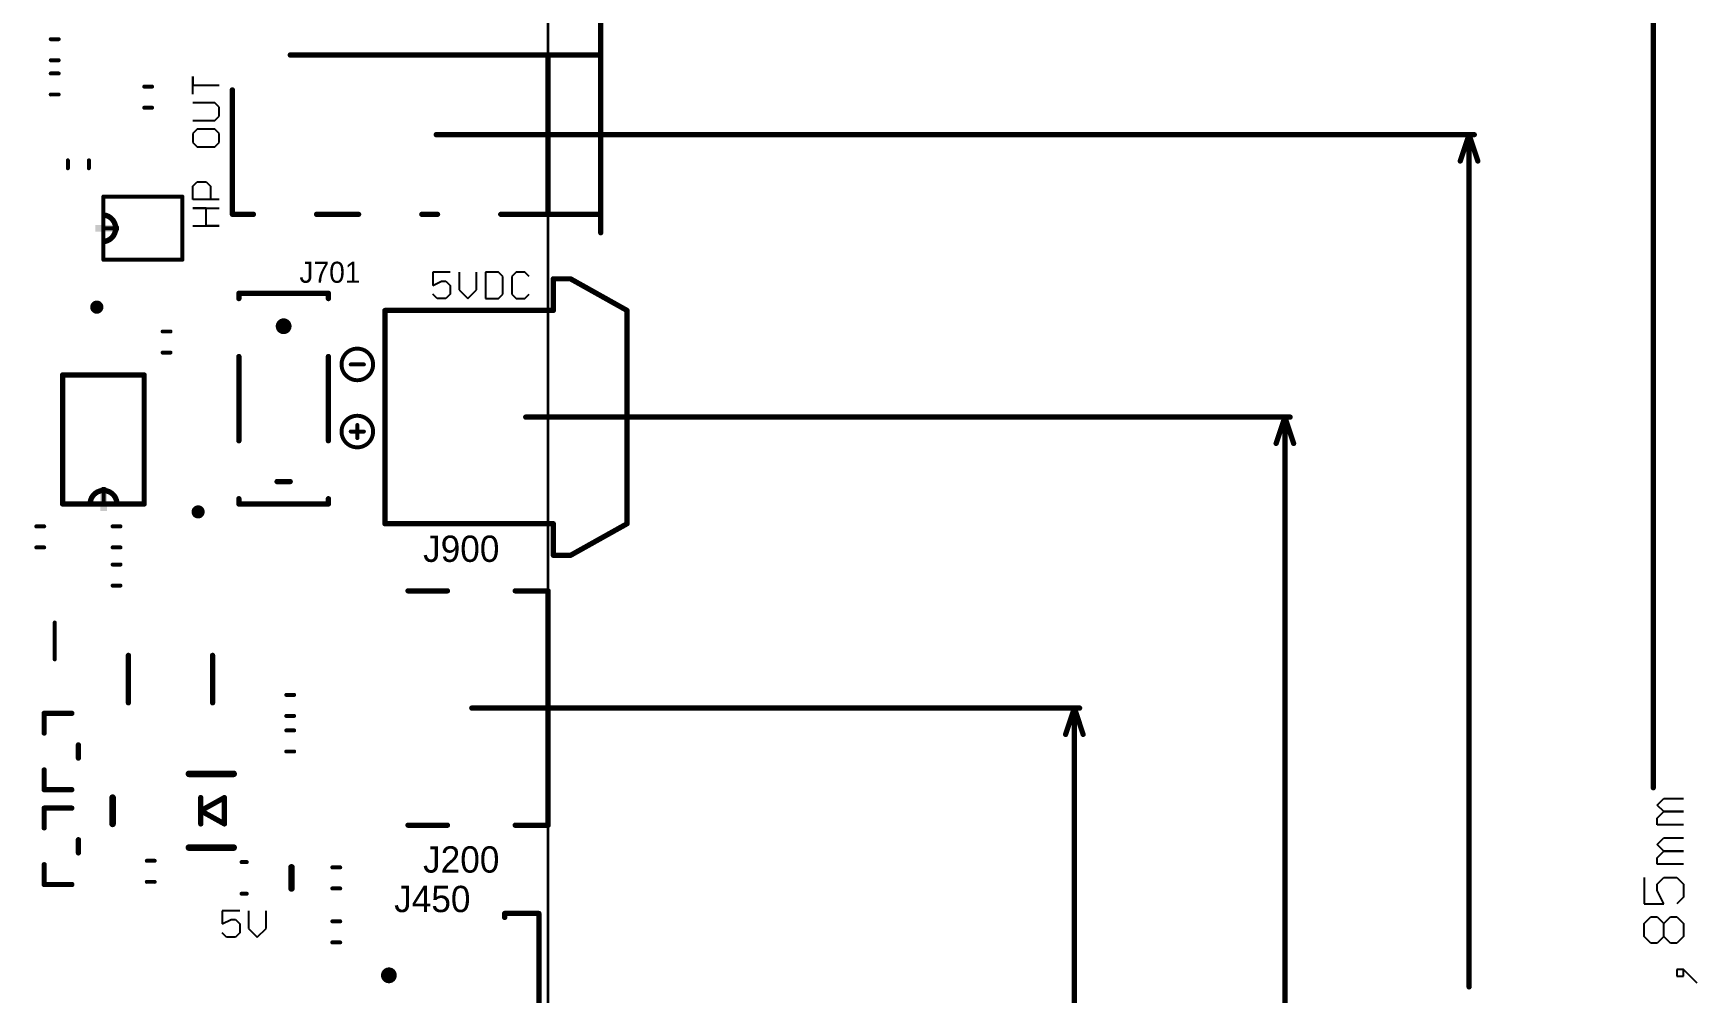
# Model space of a CAD drawing. Extents: x -13 to 144, y -25 to 122.
# Drawn here: x 80.4 to 143.7, y 42.1 to 78.6 of the extents above; entities that cross this region are included whole.
import ezdxf

# ---------------------------------------------------------------- set-up
doc = ezdxf.new("R2010")
doc.units = 0
doc.layers.get('0').update_dxf_attribs({"linetype": 'CONTINUOUS'})
for name, color, linetype in [('MECHANICAL1', 6, 'CONTINUOUS'), ('MECHANICAL15', 56, 'CONTINUOUS'), ('TOPOVERLAY', 2, 'CONTINUOUS')]:
    doc.layers.add(name, color=color, linetype=linetype)

# ---------------------------------------------------------------- blocks, each defined once
blk = doc.blocks.new('CAP_0603_R_7')
at = {"layer": 'TOPOVERLAY', "const_width": 0.15}
for points in [[(-0.15, 0.4), (0.15, 0.4)], [(-0.15, -0.4), (0.15, -0.4)]]:
    blk.add_lwpolyline(points, dxfattribs=at)
at = {"layer": 'TOPOVERLAY', "const_width": 0.075}
for points in [[(-0.188, 0.4, 1), (-0.112, 0.4, 1)], [(0.112, 0.4, 1), (0.188, 0.4, 1)], [(-0.188, -0.4, 1), (-0.112, -0.4, 1)], [(0.112, -0.4, 1), (0.188, -0.4, 1)]]:
    blk.add_lwpolyline(points, format="xyb", close=True, dxfattribs=at)
blk = doc.blocks.new('FER_0603_R_19')
at = {"layer": 'TOPOVERLAY', "const_width": 0.15}
for points in [[(0.15, 0.4), (-0.15, 0.4)], [(0.15, -0.4), (-0.15, -0.4)]]:
    blk.add_lwpolyline(points, dxfattribs=at)
at = {"layer": 'TOPOVERLAY', "const_width": 0.075}
for points in [[(-0.188, 0.4, 1), (-0.112, 0.4, 1)], [(0.112, 0.4, 1), (0.188, 0.4, 1)], [(-0.188, -0.4, 1), (-0.112, -0.4, 1)], [(0.112, -0.4, 1), (0.188, -0.4, 1)]]:
    blk.add_lwpolyline(points, format="xyb", close=True, dxfattribs=at)
blk = doc.blocks.new('RES_0603_R_28')
at = {"layer": 'TOPOVERLAY', "const_width": 0.15}
for points in [[(-0.15, 0.4), (0.15, 0.4)], [(-0.15, -0.4), (0.15, -0.4)]]:
    blk.add_lwpolyline(points, dxfattribs=at)
at = {"layer": 'TOPOVERLAY', "const_width": 0.075}
for points in [[(-0.187, 0.4, 1), (-0.112, 0.4, 1)], [(0.112, 0.4, 1), (0.188, 0.4, 1)], [(-0.187, -0.4, 1), (-0.112, -0.4, 1)], [(0.112, -0.4, 1), (0.188, -0.4, 1)]]:
    blk.add_lwpolyline(points, format="xyb", close=True, dxfattribs=at)
blk = doc.blocks.new('CON_XKB_PJ_320D_34')
at = {"layer": 'TOPOVERLAY', "const_width": 0.2}
for points in [[(-7, 3.025), (-7, -3.025)], [(-3.2, 3.025), (-7, 3.025)], [(-5, 3.025), (-5, -3.025)], [(-0.2, 3.025), (-0.8, 3.025)], [(3.8, 3.025), (2.2, 3.025)], [(7, 3.025), (6.2, 3.025)], [(7, 3.025), (7, -1.7)], [(4.8, -3.025), (-7, -3.025)]]:
    blk.add_lwpolyline(points, dxfattribs=at)
at = {"layer": 'TOPOVERLAY', "const_width": 0.1}
for points in [[(-7.05, 3.025, 1), (-6.95, 3.025, 1)], [(-7.05, 3.025, 1), (-6.95, 3.025, 1)], [(-5.05, 3.025, 1), (-4.95, 3.025, 1)], [(-3.25, 3.025, 1), (-3.15, 3.025, 1)], [(-0.85, 3.025, 1), (-0.75, 3.025, 1)], [(-0.25, 3.025, 1), (-0.15, 3.025, 1)], [(2.15, 3.025, 1), (2.25, 3.025, 1)], [(3.75, 3.025, 1), (3.85, 3.025, 1)], [(6.15, 3.025, 1), (6.25, 3.025, 1)], [(6.95, 3.025, 1), (7.05, 3.025, 1)], [(6.95, 3.025, 1), (7.05, 3.025, 1)], [(6.95, -1.7, 1), (7.05, -1.7, 1)], [(-7.05, -3.025, 1), (-6.95, -3.025, 1)], [(-7.05, -3.025, 1), (-6.95, -3.025, 1)], [(-5.05, -3.025, 1), (-4.95, -3.025, 1)], [(4.75, -3.025, 1), (4.85, -3.025, 1)]]:
    blk.add_lwpolyline(points, format="xyb", close=True, dxfattribs=at)
blk = doc.blocks.new('CAP_0603_R_47')
at = {"layer": 'TOPOVERLAY', "const_width": 0.15}
for points in [[(0.15, 0.4), (-0.15, 0.4)], [(0.15, -0.4), (-0.15, -0.4)]]:
    blk.add_lwpolyline(points, dxfattribs=at)
at = {"layer": 'TOPOVERLAY', "const_width": 0.075}
for points in [[(-0.188, 0.4, 1), (-0.112, 0.4, 1)], [(0.112, 0.4, 1), (0.188, 0.4, 1)], [(-0.188, -0.4, 1), (-0.112, -0.4, 1)], [(0.112, -0.4, 1), (0.188, -0.4, 1)]]:
    blk.add_lwpolyline(points, format="xyb", close=True, dxfattribs=at)
blk = doc.blocks.new('RES_0603_R_148')
at = {"layer": 'TOPOVERLAY', "const_width": 0.15}
for points in [[(0.15, 0.4), (-0.15, 0.4)], [(0.15, -0.4), (-0.15, -0.4)]]:
    blk.add_lwpolyline(points, dxfattribs=at)
at = {"layer": 'TOPOVERLAY', "const_width": 0.075}
for points in [[(-0.188, 0.4, 1), (-0.112, 0.4, 1)], [(0.112, 0.4, 1), (0.188, 0.4, 1)], [(-0.188, -0.4, 1), (-0.112, -0.4, 1)], [(0.112, -0.4, 1), (0.188, -0.4, 1)]]:
    blk.add_lwpolyline(points, format="xyb", close=True, dxfattribs=at)
blk = doc.blocks.new('RES_0603_R_149')
at = {"layer": 'TOPOVERLAY', "const_width": 0.15}
for points in [[(-0.15, 0.4), (0.15, 0.4)], [(-0.15, -0.4), (0.15, -0.4)]]:
    blk.add_lwpolyline(points, dxfattribs=at)
at = {"layer": 'TOPOVERLAY', "const_width": 0.075}
for points in [[(-0.188, 0.4, 1), (-0.112, 0.4, 1)], [(0.112, 0.4, 1), (0.188, 0.4, 1)], [(-0.188, -0.4, 1), (-0.112, -0.4, 1)], [(0.112, -0.4, 1), (0.188, -0.4, 1)]]:
    blk.add_lwpolyline(points, format="xyb", close=True, dxfattribs=at)
blk = doc.blocks.new('PKG_SOT23_3_TO236_155')
at = {"layer": 'TOPOVERLAY', "const_width": 0.2}
for points in [[(-1.45, 0.65), (-1.45, -0.4)], [(-1.45, 0.65), (-0.7, 0.65)], [(0.7, 0.65), (1.45, 0.65)], [(1.45, 0.65), (1.45, -0.4)], [(-0.25, -0.65), (0, -0.65)], [(0, -0.65), (0.25, -0.65)]]:
    blk.add_lwpolyline(points, dxfattribs=at)
at = {"layer": 'TOPOVERLAY', "const_width": 0.1}
for points in [[(-1.5, 0.65, 1), (-1.4, 0.65, 1)], [(-1.5, 0.65, 1), (-1.4, 0.65, 1)], [(-0.75, 0.65, 1), (-0.65, 0.65, 1)], [(0.65, 0.65, 1), (0.75, 0.65, 1)], [(1.4, 0.65, 1), (1.5, 0.65, 1)], [(1.4, 0.65, 1), (1.5, 0.65, 1)], [(-1.5, -0.4, 1), (-1.4, -0.4, 1)], [(-0.3, -0.65, 1), (-0.2, -0.65, 1)], [(-0.05, -0.65, 1), (0.05, -0.65, 1)], [(-0.05, -0.65, 1), (0.05, -0.65, 1)], [(0.2, -0.65, 1), (0.3, -0.65, 1)], [(1.4, -0.4, 1), (1.5, -0.4, 1)]]:
    blk.add_lwpolyline(points, format="xyb", close=True, dxfattribs=at)
blk = doc.blocks.new('PKG_SOT23_3_TO236_156')
at = {"layer": 'TOPOVERLAY', "const_width": 0.2}
for points in [[(-1.45, 0.65), (-1.45, -0.4)], [(-1.45, 0.65), (-0.7, 0.65)], [(0.7, 0.65), (1.45, 0.65)], [(1.45, 0.65), (1.45, -0.4)], [(-0.25, -0.65), (0, -0.65)], [(0, -0.65), (0.25, -0.65)]]:
    blk.add_lwpolyline(points, dxfattribs=at)
at = {"layer": 'TOPOVERLAY', "const_width": 0.1}
for points in [[(-1.5, 0.65, 1), (-1.4, 0.65, 1)], [(-1.5, 0.65, 1), (-1.4, 0.65, 1)], [(-0.75, 0.65, 1), (-0.65, 0.65, 1)], [(0.65, 0.65, 1), (0.75, 0.65, 1)], [(1.4, 0.65, 1), (1.5, 0.65, 1)], [(1.4, 0.65, 1), (1.5, 0.65, 1)], [(-1.5, -0.4, 1), (-1.4, -0.4, 1)], [(-0.3, -0.65, 1), (-0.2, -0.65, 1)], [(-0.05, -0.65, 1), (0.05, -0.65, 1)], [(-0.05, -0.65, 1), (0.05, -0.65, 1)], [(0.2, -0.65, 1), (0.3, -0.65, 1)], [(1.4, -0.4, 1), (1.5, -0.4, 1)]]:
    blk.add_lwpolyline(points, format="xyb", close=True, dxfattribs=at)
blk = doc.blocks.new('LED_0805_GRN_R_158')
at = {"layer": 'TOPOVERLAY'}
for points, const_width in [([(0.1, 0.6), (-0.1, 0.6)], 0.15), ([(-1.8, 0.4), (-1.8, -0.4)], 0.25), ([(0.1, -0.6), (-0.1, -0.6)], 0.15)]:
    blk.add_lwpolyline(points, dxfattribs=dict(at, const_width=const_width))
for points, const_width in [([(-0.138, 0.6, 1), (-0.062, 0.6, 1)], 0.075), ([(0.062, 0.6, 1), (0.138, 0.6, 1)], 0.075), ([(-1.862, 0.4, 1), (-1.737, 0.4, 1)], 0.125), ([(-1.862, -0.4, 1), (-1.737, -0.4, 1)], 0.125), ([(-0.138, -0.6, 1), (-0.062, -0.6, 1)], 0.075), ([(0.062, -0.6, 1), (0.138, -0.6, 1)], 0.075)]:
    blk.add_lwpolyline(points, format="xyb", close=True, dxfattribs=dict(at, const_width=const_width))
blk = doc.blocks.new('FUS_1812_PTC_R_166')
at = {"layer": 'TOPOVERLAY', "const_width": 0.2}
for points in [[(0.9, 1.6), (-0.9, 1.6)], [(0.9, -1.6), (-0.9, -1.6)]]:
    blk.add_lwpolyline(points, dxfattribs=at)
at = {"layer": 'TOPOVERLAY', "const_width": 0.1}
for points in [[(-0.95, 1.6, 1), (-0.85, 1.6, 1)], [(0.85, 1.6, 1), (0.95, 1.6, 1)], [(-0.95, -1.6, 1), (-0.85, -1.6, 1)], [(0.85, -1.6, 1), (0.95, -1.6, 1)]]:
    blk.add_lwpolyline(points, format="xyb", close=True, dxfattribs=at)
blk = doc.blocks.new('DIO_SMA_UNI_R_168')
at = {"layer": 'TOPOVERLAY'}
for points, const_width in [([(-0.85, 1.4), (0.85, 1.4)], 0.25), ([(-3.75, -0.5), (-3.75, 0.5)], 0.25), ([(-0.4, 0), (0.5, 0.5)], 0.2), ([(-0.4, -0.5), (-0.4, 0.5)], 0.2), ([(-0.4, 0), (0.5, -0.5)], 0.2), ([(0.5, -0.5), (0.5, 0.5)], 0.2), ([(-0.85, -1.4), (0.85, -1.4)], 0.25)]:
    blk.add_lwpolyline(points, dxfattribs=dict(at, const_width=const_width))
for points, const_width in [([(-0.913, 1.4, 1), (-0.788, 1.4, 1)], 0.125), ([(0.788, 1.4, 1), (0.913, 1.4, 1)], 0.125), ([(-3.812, 0.5, 1), (-3.688, 0.5, 1)], 0.125), ([(-0.45, 0.5, 1), (-0.35, 0.5, 1)], 0.1), ([(-0.45, 0, 1), (-0.35, 0, 1)], 0.1), ([(-0.45, 0, 1), (-0.35, 0, 1)], 0.1), ([(0.45, 0.5, 1), (0.55, 0.5, 1)], 0.1), ([(0.45, 0.5, 1), (0.55, 0.5, 1)], 0.1), ([(-3.812, -0.5, 1), (-3.688, -0.5, 1)], 0.125), ([(-0.45, -0.5, 1), (-0.35, -0.5, 1)], 0.1), ([(0.45, -0.5, 1), (0.55, -0.5, 1)], 0.1), ([(0.45, -0.5, 1), (0.55, -0.5, 1)], 0.1), ([(-0.913, -1.4, 1), (-0.788, -1.4, 1)], 0.125), ([(0.788, -1.4, 1), (0.913, -1.4, 1)], 0.125)]:
    blk.add_lwpolyline(points, format="xyb", close=True, dxfattribs=dict(at, const_width=const_width))
blk = doc.blocks.new('CAP_1206_R_192')
at = {"layer": 'TOPOVERLAY', "const_width": 0.15}
for points in [[(0.7, 0.8), (-0.7, 0.8)], [(0.7, -0.8), (-0.7, -0.8)]]:
    blk.add_lwpolyline(points, dxfattribs=at)
at = {"layer": 'TOPOVERLAY', "const_width": 0.075}
for points in [[(-0.738, 0.8, 1), (-0.663, 0.8, 1)], [(0.663, 0.8, 1), (0.738, 0.8, 1)], [(-0.738, -0.8, 1), (-0.663, -0.8, 1)], [(0.663, -0.8, 1), (0.738, -0.8, 1)]]:
    blk.add_lwpolyline(points, format="xyb", close=True, dxfattribs=at)
blk = doc.blocks.new('RES_0603_R_198')
at = {"layer": 'TOPOVERLAY', "const_width": 0.15}
for points in [[(0.15, 0.4), (-0.15, 0.4)], [(0.15, -0.4), (-0.15, -0.4)]]:
    blk.add_lwpolyline(points, dxfattribs=at)
at = {"layer": 'TOPOVERLAY', "const_width": 0.075}
for points in [[(-0.188, 0.4, 1), (-0.112, 0.4, 1)], [(0.112, 0.4, 1), (0.188, 0.4, 1)], [(-0.188, -0.4, 1), (-0.112, -0.4, 1)], [(0.112, -0.4, 1), (0.188, -0.4, 1)]]:
    blk.add_lwpolyline(points, format="xyb", close=True, dxfattribs=at)
blk = doc.blocks.new('RES_0603_R_200')
at = {"layer": 'TOPOVERLAY', "const_width": 0.15}
for points in [[(-0.15, 0.4), (0.15, 0.4)], [(-0.15, -0.4), (0.15, -0.4)]]:
    blk.add_lwpolyline(points, dxfattribs=at)
at = {"layer": 'TOPOVERLAY', "const_width": 0.075}
for points in [[(-0.188, 0.4, 1), (-0.112, 0.4, 1)], [(0.112, 0.4, 1), (0.188, 0.4, 1)], [(-0.188, -0.4, 1), (-0.112, -0.4, 1)], [(0.112, -0.4, 1), (0.188, -0.4, 1)]]:
    blk.add_lwpolyline(points, format="xyb", close=True, dxfattribs=at)
blk = doc.blocks.new('RES_0603_R_202')
at = {"layer": 'TOPOVERLAY', "const_width": 0.15}
for points in [[(-0.15, 0.4), (0.15, 0.4)], [(-0.15, -0.4), (0.15, -0.4)]]:
    blk.add_lwpolyline(points, dxfattribs=at)
at = {"layer": 'TOPOVERLAY', "const_width": 0.075}
for points in [[(-0.188, 0.4, 1), (-0.112, 0.4, 1)], [(0.112, 0.4, 1), (0.188, 0.4, 1)], [(-0.188, -0.4, 1), (-0.112, -0.4, 1)], [(0.112, -0.4, 1), (0.188, -0.4, 1)]]:
    blk.add_lwpolyline(points, format="xyb", close=True, dxfattribs=at)
blk = doc.blocks.new('CAP_0603_R_226')
at = {"layer": 'TOPOVERLAY', "const_width": 0.15}
for points in [[(-0.15, 0.4), (0.15, 0.4)], [(-0.15, -0.4), (0.15, -0.4)]]:
    blk.add_lwpolyline(points, dxfattribs=at)
at = {"layer": 'TOPOVERLAY', "const_width": 0.075}
for points in [[(-0.188, 0.4, 1), (-0.112, 0.4, 1)], [(0.112, 0.4, 1), (0.188, 0.4, 1)], [(-0.188, -0.4, 1), (-0.112, -0.4, 1)], [(0.112, -0.4, 1), (0.188, -0.4, 1)]]:
    blk.add_lwpolyline(points, format="xyb", close=True, dxfattribs=at)
blk = doc.blocks.new('CAP_0603_R_227')
at = {"layer": 'TOPOVERLAY', "const_width": 0.15}
for points in [[(0.15, 0.4), (-0.15, 0.4)], [(0.15, -0.4), (-0.15, -0.4)]]:
    blk.add_lwpolyline(points, dxfattribs=at)
at = {"layer": 'TOPOVERLAY', "const_width": 0.075}
for points in [[(-0.188, 0.4, 1), (-0.112, 0.4, 1)], [(0.112, 0.4, 1), (0.188, 0.4, 1)], [(-0.188, -0.4, 1), (-0.112, -0.4, 1)], [(0.112, -0.4, 1), (0.188, -0.4, 1)]]:
    blk.add_lwpolyline(points, format="xyb", close=True, dxfattribs=at)
blk = doc.blocks.new('CAP_0603_R_228')
at = {"layer": 'TOPOVERLAY', "const_width": 0.15}
for points in [[(-0.15, 0.4), (0.15, 0.4)], [(-0.15, -0.4), (0.15, -0.4)]]:
    blk.add_lwpolyline(points, dxfattribs=at)
at = {"layer": 'TOPOVERLAY', "const_width": 0.075}
for points in [[(-0.188, 0.4, 1), (-0.112, 0.4, 1)], [(0.112, 0.4, 1), (0.188, 0.4, 1)], [(-0.188, -0.4, 1), (-0.112, -0.4, 1)], [(0.112, -0.4, 1), (0.188, -0.4, 1)]]:
    blk.add_lwpolyline(points, format="xyb", close=True, dxfattribs=at)
blk = doc.blocks.new('CAP_0603_R_236')
at = {"layer": 'TOPOVERLAY', "const_width": 0.15}
for points in [[(0.15, 0.4), (-0.15, 0.4)], [(0.15, -0.4), (-0.15, -0.4)]]:
    blk.add_lwpolyline(points, dxfattribs=at)
at = {"layer": 'TOPOVERLAY', "const_width": 0.075}
for points in [[(-0.188, 0.4, 1), (-0.112, 0.4, 1)], [(0.112, 0.4, 1), (0.187, 0.4, 1)], [(-0.188, -0.4, 1), (-0.112, -0.4, 1)], [(0.112, -0.4, 1), (0.187, -0.4, 1)]]:
    blk.add_lwpolyline(points, format="xyb", close=True, dxfattribs=at)
blk = doc.blocks.new('CON_XKB_U262_161N_4BVC11_2')
at = {"layer": 'TOPOVERLAY', "const_width": 0.2}
for points in [[(-4.45, 1.675), (-4.45, 0.175)], [(4.45, 1.675), (4.45, 0.175)], [(-4.45, -2.4), (-4.45, -3.65)], [(4.45, -2.4), (4.45, -3.65)], [(-4.45, -3.65), (4.45, -3.65)]]:
    blk.add_lwpolyline(points, dxfattribs=at)
at = {"layer": 'TOPOVERLAY', "const_width": 0.1}
for points in [[(-4.5, 1.675, 1), (-4.4, 1.675, 1)], [(4.4, 1.675, 1), (4.5, 1.675, 1)], [(-4.5, 0.175, 1), (-4.4, 0.175, 1)], [(4.4, 0.175, 1), (4.5, 0.175, 1)], [(-4.5, -2.4, 1), (-4.4, -2.4, 1)], [(4.4, -2.4, 1), (4.5, -2.4, 1)], [(-4.5, -3.65, 1), (-4.4, -3.65, 1)], [(-4.5, -3.65, 1), (-4.4, -3.65, 1)], [(4.4, -3.65, 1), (4.5, -3.65, 1)], [(4.4, -3.65, 1), (4.5, -3.65, 1)]]:
    blk.add_lwpolyline(points, format="xyb", close=True, dxfattribs=at)
blk = doc.blocks.new('ICC_TSSOP8_300X300X110P65_')
at = {"layer": 'TOPOVERLAY', "const_width": 0.15}
for points in [[(-1.5, -1.2), (-1.5, 1.2)], [(-1.5, 1.2), (1.5, 1.2)], [(1.5, -1.2), (1.5, 1.2)], [(-1.5, -1.2), (1.5, -1.2)]]:
    blk.add_lwpolyline(points, dxfattribs=at)
at = {"layer": 'TOPOVERLAY'}
for points, const_width in [([(-1.538, 1.2, 1), (-1.462, 1.2, 1)], 0.075), ([(-1.538, 1.2, 1), (-1.462, 1.2, 1)], 0.075), ([(1.462, 1.2, 1), (1.538, 1.2, 1)], 0.075), ([(1.462, 1.2, 1), (1.538, 1.2, 1)], 0.075), ([(-1.501, 0.494, 1), (-1.399, 0.494, 1)], 0.102), ([(-1.496, -0.504, 1), (-1.394, -0.504, 1)], 0.102), ([(-1.538, -1.2, 1), (-1.462, -1.2, 1)], 0.075), ([(-1.538, -1.2, 1), (-1.462, -1.2, 1)], 0.075), ([(1.462, -1.2, 1), (1.538, -1.2, 1)], 0.075), ([(1.462, -1.2, 1), (1.538, -1.2, 1)], 0.075), ([(-1.625, -3, 1), (-1.875, -3, 1)], 0.25), ([(-1.937, -3, 1), (-1.813, -3, 1)], 0.125), ([(-1.687, -3, 1), (-1.562, -3, 1)], 0.125)]:
    blk.add_lwpolyline(points, format="xyb", close=True, dxfattribs=dict(at, const_width=const_width))
at = {"layer": 'TOPOVERLAY', "const_width": 0.203}
blk.add_lwpolyline([(-1.45, 0.494, -0.828587), (-1.445, -0.504)], format="xyb", dxfattribs=at)
at = {"layer": 'TOPOVERLAY'}
for points in [[(-1.808, -0.138), (-0.912, -0.138), (-1.808, 0.122), (-0.912, 0.122)], [(-1.491, -0.081), (-0.901, -0.081), (-1.491, 0.071), (-0.901, 0.071)]]:
    blk.add_solid(points, dxfattribs=at)
blk = doc.blocks.new('ICC_SO8_SOP8_490X390X160_P')
at = {"layer": 'TOPOVERLAY', "const_width": 0.2}
for points in [[(-2.45, 1.55), (2.45, 1.55)], [(-2.45, 1.55), (-2.45, -1.55)], [(2.45, 1.55), (2.45, -1.55)], [(-2.45, -1.55), (2.45, -1.55)]]:
    blk.add_lwpolyline(points, dxfattribs=at)
at = {"layer": 'TOPOVERLAY'}
for points, const_width in [([(-2.5, 1.55, 1), (-2.4, 1.55, 1)], 0.1), ([(-2.5, 1.55, 1), (-2.4, 1.55, 1)], 0.1), ([(2.4, 1.55, 1), (2.5, 1.55, 1)], 0.1), ([(2.4, 1.55, 1), (2.5, 1.55, 1)], 0.1), ([(-2.498, 0.503, 1), (-2.396, 0.503, 1)], 0.102), ([(-2.498, -0.513, 1), (-2.396, -0.513, 1)], 0.102), ([(-2.5, -1.55, 1), (-2.4, -1.55, 1)], 0.1), ([(-2.5, -1.55, 1), (-2.4, -1.55, 1)], 0.1), ([(2.4, -1.55, 1), (2.5, -1.55, 1)], 0.1), ([(2.4, -1.55, 1), (2.5, -1.55, 1)], 0.1), ([(-2.625, -3.6, 1), (-2.875, -3.6, 1)], 0.25), ([(-2.937, -3.6, 1), (-2.813, -3.6, 1)], 0.125), ([(-2.687, -3.6, 1), (-2.562, -3.6, 1)], 0.125)]:
    blk.add_lwpolyline(points, format="xyb", close=True, dxfattribs=dict(at, const_width=const_width))
at = {"layer": 'TOPOVERLAY', "const_width": 0.203}
blk.add_lwpolyline([(-2.447, 0.503, -1), (-2.447, -0.513)], format="xyb", dxfattribs=at)
at = {"layer": 'TOPOVERLAY'}
for points in [[(-2.713, -0.138), (-1.817, -0.138), (-2.713, 0.122), (-1.817, 0.122)], [(-2.396, -0.081), (-1.806, -0.081), (-2.396, 0.071), (-1.806, 0.071)]]:
    blk.add_solid(points, dxfattribs=at)
blk = doc.blocks.new('OSC_8038_4P_R_263')
at = {"layer": 'TOPOVERLAY', "const_width": 0.2}
for points in [[(-4, 1.7), (-3.8, 1.7)], [(-4, 1.7), (-4, -1.7)], [(-1.6, 1.7), (1.6, 1.7)], [(3.8, 1.7), (4, 1.7)], [(4, 1.7), (4, -1.7)], [(-3.15, 0.25), (-3.15, -0.25)], [(-4, -1.7), (-3.8, -1.7)], [(-1.6, -1.7), (1.6, -1.7)], [(3.8, -1.7), (4, -1.7)]]:
    blk.add_lwpolyline(points, dxfattribs=at)
at = {"layer": 'TOPOVERLAY'}
for points, const_width in [([(-4.05, 1.7, 1), (-3.95, 1.7, 1)], 0.1), ([(-4.05, 1.7, 1), (-3.95, 1.7, 1)], 0.1), ([(-3.85, 1.7, 1), (-3.75, 1.7, 1)], 0.1), ([(-1.65, 1.7, 1), (-1.55, 1.7, 1)], 0.1), ([(1.55, 1.7, 1), (1.65, 1.7, 1)], 0.1), ([(3.75, 1.7, 1), (3.85, 1.7, 1)], 0.1), ([(3.95, 1.7, 1), (4.05, 1.7, 1)], 0.1), ([(3.95, 1.7, 1), (4.05, 1.7, 1)], 0.1), ([(-3.2, 0.25, 1), (-3.1, 0.25, 1)], 0.1), ([(2.9, 0, 1), (2.6, 0, 1)], 0.3), ([(2.525, 0, 1), (2.675, 0, 1)], 0.15), ([(2.825, 0, 1), (2.975, 0, 1)], 0.15), ([(-3.2, -0.25, 1), (-3.1, -0.25, 1)], 0.1), ([(-4.05, -1.7, 1), (-3.95, -1.7, 1)], 0.1), ([(-4.05, -1.7, 1), (-3.95, -1.7, 1)], 0.1), ([(-3.85, -1.7, 1), (-3.75, -1.7, 1)], 0.1), ([(-1.65, -1.7, 1), (-1.55, -1.7, 1)], 0.1), ([(1.55, -1.7, 1), (1.65, -1.7, 1)], 0.1), ([(3.75, -1.7, 1), (3.85, -1.7, 1)], 0.1), ([(3.95, -1.7, 1), (4.05, -1.7, 1)], 0.1), ([(3.95, -1.7, 1), (4.05, -1.7, 1)], 0.1)]:
    blk.add_lwpolyline(points, format="xyb", close=True, dxfattribs=dict(at, const_width=const_width))
blk = doc.blocks.new('CON_XKB_X05B20L22T_REV_268')
at = {"layer": 'TOPOVERLAY'}
for points, const_width in [([(6.1, 3.05, 1), (5.8, 3.05, 1)], 0.3), ([(5.725, 3.05, 1), (5.875, 3.05, 1)], 0.15), ([(6.025, 3.05, 1), (6.175, 3.05, 1)], 0.15), ([(-8.35, -1.35, 1), (-8.25, -1.35, 1)], 0.1), ([(-8.35, -1.35, 1), (-8.25, -1.35, 1)], 0.1), ([(-8.2, -1.35, 1), (-8.1, -1.35, 1)], 0.1), ([(8.1, -1.35, 1), (8.2, -1.35, 1)], 0.1), ([(8.25, -1.35, 1), (8.35, -1.35, 1)], 0.1), ([(8.25, -1.35, 1), (8.35, -1.35, 1)], 0.1), ([(-8.35, -2.65, 1), (-8.25, -2.65, 1)], 0.1), ([(-8.35, -2.65, 1), (-8.25, -2.65, 1)], 0.1), ([(8.25, -2.65, 1), (8.35, -2.65, 1)], 0.1), ([(8.25, -2.65, 1), (8.35, -2.65, 1)], 0.1)]:
    blk.add_lwpolyline(points, format="xyb", close=True, dxfattribs=dict(at, const_width=const_width))
at = {"layer": 'TOPOVERLAY', "const_width": 0.2}
for points in [[(-8.3, -1.35), (-8.3, -2.65)], [(-8.3, -1.35), (-8.15, -1.35)], [(8.15, -1.35), (8.3, -1.35)], [(8.3, -1.35), (8.3, -2.65)], [(-8.3, -2.65), (8.3, -2.65)]]:
    blk.add_lwpolyline(points, dxfattribs=at)
blk = doc.blocks.new('CON_WRT_691305140002_289')
at = {"layer": 'TOPOVERLAY', "const_width": 0.2}
for points in [[(-4.05, 4.6), (-4.05, -1.8)], [(-4.05, 4.6), (4.05, 4.6)], [(4.05, 4.6), (4.05, -1.8)], [(-5.25, -1.8), (-5.25, -2.45)], [(-5.25, -1.8), (-4.05, -1.8)], [(4.05, -1.8), (5.25, -1.8)], [(5.25, -1.8), (5.25, -2.45)], [(-5.251, -2.451), (-4.05, -4.6)], [(5.251, -2.451), (4.05, -4.6)], [(-4.05, -4.6), (4.05, -4.6)]]:
    blk.add_lwpolyline(points, dxfattribs=at)
at = {"layer": 'TOPOVERLAY', "const_width": 0.1}
for points in [[(-4.1, 4.6, 1), (-4, 4.6, 1)], [(-4.1, 4.6, 1), (-4, 4.6, 1)], [(4, 4.6, 1), (4.1, 4.6, 1)], [(4, 4.6, 1), (4.1, 4.6, 1)], [(-5.3, -1.8, 1), (-5.2, -1.8, 1)], [(-5.3, -1.8, 1), (-5.2, -1.8, 1)], [(-4.1, -1.8, 1), (-4, -1.8, 1)], [(-4.1, -1.8, 1), (-4, -1.8, 1)], [(4, -1.8, 1), (4.1, -1.8, 1)], [(4, -1.8, 1), (4.1, -1.8, 1)], [(5.2, -1.8, 1), (5.3, -1.8, 1)], [(5.2, -1.8, 1), (5.3, -1.8, 1)], [(-5.301, -2.451, 1), (-5.201, -2.451, 1)], [(-5.3, -2.45, 1), (-5.2, -2.45, 1)], [(5.2, -2.45, 1), (5.3, -2.45, 1)], [(5.201, -2.451, 1), (5.301, -2.451, 1)], [(-4.1, -4.6, 1), (-4, -4.6, 1)], [(-4.1, -4.6, 1), (-4, -4.6, 1)], [(4, -4.6, 1), (4.1, -4.6, 1)], [(4, -4.6, 1), (4.1, -4.6, 1)]]:
    blk.add_lwpolyline(points, format="xyb", close=True, dxfattribs=at)

msp = doc.modelspace()

# ---------------------------------------------------------------- linework, layer by layer
at = {"layer": 'MECHANICAL1', "const_width": 0.1}
msp.add_lwpolyline([(100, 3), (100, 97)], dxfattribs=at)
at = {"layer": 'MECHANICAL15'}
for p, q in [((142.152, 49.267), (142.402, 49.517)), ((142.402, 49.517), (143.152, 49.517)), ((142.402, 49.017), (142.152, 49.267)), ((142.152, 48.767), (142.402, 49.017)), ((142.152, 48.517), (142.152, 48.767)), ((142.402, 49.017), (143.152, 49.017)), ((143.152, 49.017), (142.402, 49.017)), ((143.152, 48.517), (142.152, 48.517)), ((142.152, 47.768), (142.402, 48.017)), ((142.402, 47.518), (142.152, 47.768)), ((142.152, 47.268), (142.402, 47.518)), ((142.402, 48.017), (143.152, 48.017)), ((142.402, 47.518), (143.152, 47.518)), ((143.152, 47.518), (142.402, 47.518)), ((142.152, 47.018), (142.152, 47.268)), ((143.152, 47.018), (142.152, 47.018)), ((141.653, 46.518), (141.653, 45.518)), ((142.152, 46.268), (142.402, 46.518)), ((142.152, 46.018), (142.152, 46.268)), ((142.402, 46.518), (142.902, 46.518)), ((142.902, 46.518), (143.152, 46.268)), ((143.152, 46.268), (143.152, 45.768)), ((141.653, 45.518), (142.402, 45.518)), ((142.402, 45.518), (142.152, 46.018)), ((143.152, 45.768), (142.902, 45.518)), ((141.653, 44.769), (141.902, 45.018)), ((141.902, 45.018), (142.152, 45.018)), ((142.152, 45.018), (142.402, 44.769)), ((142.402, 44.769), (142.652, 45.018)), ((142.652, 45.018), (142.902, 45.018)), ((142.902, 45.018), (143.152, 44.769)), ((141.653, 44.269), (141.653, 44.769)), ((141.902, 44.019), (141.653, 44.269)), ((142.402, 44.269), (142.152, 44.019)), ((142.402, 44.269), (142.402, 44.769)), ((142.652, 44.019), (142.402, 44.269)), ((143.152, 44.269), (142.902, 44.019)), ((143.152, 44.769), (143.152, 44.269)), ((142.152, 44.019), (141.902, 44.019)), ((142.902, 44.019), (142.652, 44.019)), ((143.152, 43.019), (142.902, 43.019)), ((142.902, 43.019), (142.902, 42.769)), ((143.402, 42.769), (143.152, 43.019)), ((143.152, 42.769), (143.152, 43.019)), ((143.152, 43.019), (143.402, 42.769)), ((142.902, 42.769), (143.152, 42.769)), ((143.402, 42.769), (143.652, 42.519))]:
    msp.add_line(p, q, dxfattribs=at)
at = {"layer": 'MECHANICAL15', "const_width": 0.2}
for points in [[(142, 49.923), (142, 89.85)], [(95.75, 74.725), (135.2, 74.725)], [(134.667, 73.725), (135, 74.725)], [(135, 42.361), (135, 74.725)], [(135, 74.725), (135.333, 73.725)], [(99.15, 64), (128.2, 64)], [(127.667, 63), (128, 64)], [(128, 36.998), (128, 64)], [(128, 64), (128.333, 63)], [(97.1, 52.95), (120.2, 52.95)], [(119.667, 51.95), (120, 52.95)], [(120, 31.473), (120, 52.95)], [(120, 52.95), (120.333, 51.95)]]:
    msp.add_lwpolyline(points, dxfattribs=at)
at = {"layer": 'MECHANICAL15', "const_width": 0.1}
for points in [[(95.7, 74.725, 1), (95.8, 74.725, 1)], [(134.95, 74.725, 1), (135.05, 74.725, 1)], [(134.95, 74.725, 1), (135.05, 74.725, 1)], [(134.95, 74.725, 1), (135.05, 74.725, 1)], [(135.15, 74.725, 1), (135.25, 74.725, 1)], [(134.617, 73.725, 1), (134.717, 73.725, 1)], [(135.283, 73.725, 1), (135.383, 73.725, 1)], [(99.1, 64, 1), (99.2, 64, 1)], [(127.95, 64, 1), (128.05, 64, 1)], [(127.95, 64, 1), (128.05, 64, 1)], [(127.95, 64, 1), (128.05, 64, 1)], [(128.15, 64, 1), (128.25, 64, 1)], [(127.617, 63, 1), (127.717, 63, 1)], [(128.283, 63, 1), (128.383, 63, 1)], [(97.05, 52.95, 1), (97.15, 52.95, 1)], [(119.95, 52.95, 1), (120.05, 52.95, 1)], [(119.95, 52.95, 1), (120.05, 52.95, 1)], [(119.95, 52.95, 1), (120.05, 52.95, 1)], [(120.15, 52.95, 1), (120.25, 52.95, 1)], [(119.617, 51.95, 1), (119.717, 51.95, 1)], [(120.283, 51.95, 1), (120.383, 51.95, 1)], [(141.95, 49.923, 1), (142.05, 49.923, 1)], [(134.95, 42.361, 1), (135.05, 42.361, 1)]]:
    msp.add_lwpolyline(points, format="xyb", close=True, dxfattribs=at)
at = {"layer": 'TOPOVERLAY'}
for p, q in [((86.5, 76.266), (86.5, 76.932)), ((86.5, 76.932), (86.5, 76.599)), ((86.5, 76.599), (87.5, 76.599)), ((87.333, 75.933), (86.5, 75.933)), ((87.5, 75.766), (87.333, 75.933)), ((86.5, 75.266), (87.333, 75.266)), ((87.333, 75.266), (87.5, 75.433)), ((87.5, 75.433), (87.5, 75.766)), ((86.667, 74.933), (86.5, 74.766)), ((86.5, 74.766), (86.5, 74.433)), ((87.333, 74.933), (86.667, 74.933)), ((87.5, 74.766), (87.333, 74.933)), ((87.5, 74.433), (87.5, 74.766)), ((86.5, 74.433), (86.667, 74.267)), ((86.667, 74.267), (87.333, 74.267)), ((87.333, 74.267), (87.5, 74.433)), ((86.5, 72.767), (86.667, 72.934)), ((86.5, 72.267), (86.5, 72.767)), ((86.667, 72.934), (87, 72.934)), ((87, 72.934), (87.167, 72.767)), ((87.167, 72.767), (87.167, 72.267)), ((87.5, 72.267), (86.5, 72.267)), ((87, 71.934), (86.5, 71.934)), ((86.5, 71.934), (87.5, 71.934)), ((87, 71.268), (87, 71.934)), ((86.5, 71.268), (87.5, 71.268)), ((87.5, 71.268), (87, 71.268)), ((96.284, 69.5), (95.617, 69.5)), ((95.617, 69.5), (95.617, 69)), ((95.617, 69), (95.95, 69.167)), ((95.95, 69.167), (96.117, 69.167)), ((96.117, 69.167), (96.284, 69)), ((96.284, 69), (96.284, 68.667)), ((96.617, 69.5), (96.617, 68.833)), ((97.283, 68.833), (97.283, 69.5)), ((97.617, 69.5), (97.617, 68.5)), ((98.116, 69.5), (97.617, 69.5)), ((98.283, 69.333), (98.116, 69.5)), ((98.283, 68.667), (98.283, 69.333)), ((98.783, 69.5), (98.616, 69.333)), ((98.616, 69.333), (98.616, 68.667)), ((99.116, 69.5), (98.783, 69.5)), ((99.283, 69.333), (99.116, 69.5)), ((95.784, 68.5), (95.617, 68.667)), ((96.117, 68.5), (95.784, 68.5)), ((96.284, 68.667), (96.117, 68.5)), ((96.617, 68.833), (96.95, 68.5)), ((96.95, 68.5), (97.283, 68.833)), ((97.617, 68.5), (98.116, 68.5)), ((98.116, 68.5), (98.283, 68.667)), ((98.616, 68.667), (98.783, 68.5)), ((98.783, 68.5), (99.116, 68.5)), ((99.116, 68.5), (99.283, 68.667)), ((88.283, 45.25), (87.617, 45.25)), ((87.617, 45.25), (87.617, 44.75)), ((87.617, 44.75), (87.95, 44.917)), ((87.95, 44.917), (88.117, 44.917)), ((88.117, 44.917), (88.283, 44.75)), ((88.617, 45.25), (88.617, 44.583)), ((89.283, 44.583), (89.283, 45.25)), ((87.784, 44.25), (87.617, 44.417)), ((88.283, 44.417), (88.117, 44.25)), ((88.283, 44.75), (88.283, 44.417)), ((88.617, 44.583), (88.95, 44.25)), ((88.95, 44.25), (89.283, 44.583)), ((88.117, 44.25), (87.784, 44.25))]:
    msp.add_line(p, q, dxfattribs=at)
for points, const_width in [([(102, 71), (102, 94)], 0.2), ([(92.5, 66), (93, 66)], 0.15), ([(92.5, 63.45), (93, 63.45)], 0.15), ([(92.75, 63.2), (92.75, 63.7)], 0.15)]:
    msp.add_lwpolyline(points, dxfattribs=dict(at, const_width=const_width))
for points, const_width in [([(101.95, 71, 1), (102.05, 71, 1)], 0.1), ([(93.35, 66, 1), (92.15, 66, 1)], 0.15), ([(92.113, 66, 1), (92.188, 66, 1)], 0.075), ([(92.462, 66, 1), (92.538, 66, 1)], 0.075), ([(92.962, 66, 1), (93.037, 66, 1)], 0.075), ([(93.312, 66, 1), (93.387, 66, 1)], 0.075), ([(93.35, 63.45, 1), (92.15, 63.45, 1)], 0.15), ([(92.113, 63.45, 1), (92.188, 63.45, 1)], 0.075), ([(92.462, 63.45, 1), (92.538, 63.45, 1)], 0.075), ([(92.712, 63.7, 1), (92.788, 63.7, 1)], 0.075), ([(92.712, 63.2, 1), (92.788, 63.2, 1)], 0.075), ([(92.962, 63.45, 1), (93.037, 63.45, 1)], 0.075), ([(93.312, 63.45, 1), (93.387, 63.45, 1)], 0.075)]:
    msp.add_lwpolyline(points, format="xyb", close=True, dxfattribs=dict(at, const_width=const_width))

# ---------------------------------------------------------------- block references
for name, p, rotation in [('CAP_0603_R_47', (81.25, 77.95), 180), ('CON_XKB_PJ_320D_34', (95, 74.725), 180), ('FER_0603_R_19', (81.25, 76.65), 180), ('RES_0603_R_28', (84.8, 76.15), 360), ('CAP_0603_R_226', (82.15, 73.6), 90), ('ICC_TSSOP8_300X300X110P65_', (84.6, 71.175), 360), ('CON_WRT_691305140002_289', (98.4, 64), 90), ('OSC_8038_4P_R_263', (89.95, 64.7), 90), ('CAP_0603_R_227', (85.5, 66.85), 180), ('ICC_SO8_SOP8_490X390X160_P', (83.1, 63.15), 90), ('CAP_0603_R_228', (80.7, 59.45), 360), ('RES_0603_R_198', (83.6, 59.45), 180), ('CAP_0603_R_236', (83.6, 58), 180), ('CON_XKB_U262_161N_4BVC11_2', (96.35, 52.95), 90), ('CAP_1206_R_192', (80.45, 55.5), 270), ('FUS_1812_PTC_R_166', (85.65, 54.05), 270), ('RES_0603_R_148', (90.2, 53.05), 180), ('PKG_SOT23_3_TO236_156', (81.5, 51.3), 90), ('DIO_SMA_UNI_R_168', (87.2, 49.05), 360), ('PKG_SOT23_3_TO236_155', (81.5, 47.7), 90), ('RES_0603_R_202', (84.9, 46.75), 360), ('LED_0805_GRN_R_158', (88.45, 46.5), 180), ('RES_0603_R_200', (91.95, 46.5), 360), ('CAP_0603_R_7', (91.95, 44.45), 360), ('CON_XKB_X05B20L22T_REV_268', (97, 36.85), 90)]:
    msp.add_blockref(name, p, dxfattribs=dict(rotation=rotation))
msp.add_blockref('RES_0603_R_149', (90.2, 51.7))

# ---------------------------------------------------------------- texts
for s, height, p in [('J701', 0.8, (90.55, 69.1)), ('J900', 1, (95.25, 58.5)), ('J200', 1, (95.25, 46.7)), ('J450', 1, (94.15, 45.2))]:
    msp.add_text(s, height=height, dxfattribs=at).set_placement(p)

doc.saveas('drawing.dxf')
